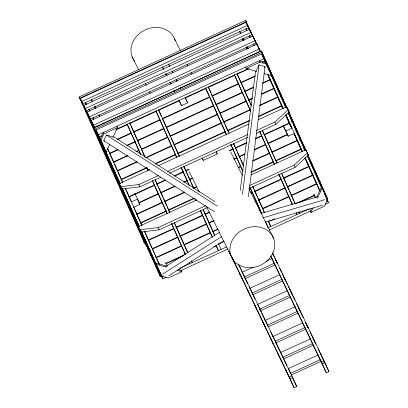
<?xml version="1.0" encoding="UTF-8"?>
<svg xmlns="http://www.w3.org/2000/svg" width="408" height="408" viewBox="0 0 408 408"><rect width="100%" height="100%" fill="white"/><g stroke="black" fill="none" stroke-linecap="round" stroke-linejoin="round"><path stroke-width="0.61" d="M240.22 190.531L255.556 71.074M242.439 194.356L259.06 64.862L265.047 66.611L248.345 196.738M109.854 144.116L106.157 152.097L100.914 140.357L103.938 133.824L117.509 127.587L116.856 126.276M214.562 211.803L103.754 140.724L106.401 135.007L113.159 136.981M113.021 137.277L117.509 127.587M245.784 22.868L246.315 21.711L245.667 20.4L79.065 96.951L144.463 243.153L144.998 242M256.071 71.318L259.06 64.862M264.547 67.687L265.047 66.611M311.564 208.289L310.248 211.14L310.896 212.456L324.467 206.219L327.496 199.685L321.596 186.629L316.582 197.462M310.896 212.456L313.012 207.896M317.495 198.206L322.249 187.945M256.418 130.55L274.946 122.033L288.15 109.788L286.63 106.723L258.33 119.722M256.275 133.345L275.961 124.297L289.16 112.052L288.15 109.788M249.584 185.533L294.168 165.046L307.372 152.801L305.847 149.736L250.986 174.945M248.86 188.598L295.178 167.311L308.382 155.066L307.372 152.801M165.26 266.796L219.723 232.121M162.705 274.125L221.57 236.645M168.693 275.879L223.814 240.781M79.065 96.951L79.718 98.262L246.315 21.711M80.325 98.44L146.248 245.641L80.325 98.44L246.049 22.292L250.92 32.854M81.845 101.505L247.569 25.357M83.798 105.442L249.528 29.294L251.048 32.36L85.323 108.508L83.798 105.442L149.726 252.644M101.847 145.105L87.062 112.011L252.787 35.863L257.489 45.849M87.062 112.011L89.449 116.826L255.179 40.678M94.539 127.826L91.188 120.329L256.913 44.176L259.304 48.996L260.314 51.255L94.59 127.408L92.198 122.594M91.188 120.329L93.58 125.144L259.304 48.996M262.211 62.215L265.771 60.578L261.411 50.964L93.937 127.913L98.302 137.527L102.26 135.711M94.59 129.229L262.064 52.275M120.115 183.993L95.972 129.958L261.696 53.81L285.891 107.421M95.972 129.958L98.359 134.773L264.083 58.625M98.802 135.686L97.65 136.216L102.178 146.207L103.331 145.676M97.818 136.593L98.971 136.063M245.585 67.126L246.233 68.437L259.804 62.205L266.643 64.204L271.891 75.944L263.95 73.624M116.204 129.3L247.87 68.804M98.471 137.904L99.623 137.374M115.796 129.943L127.342 124.639M130.228 123.313L156.218 111.369M158.528 110.308L179.316 100.756M185.089 98.104L205.882 88.551M208.192 87.491L234.753 75.281M237.063 74.22L249.191 68.651M264.782 61.486L265.94 60.955L269.647 69.253L268.495 69.788M178.724 99.97L181.54 105.647L187.649 102.842L185.288 97.558M101.694 145.268L102.852 144.738M117.193 139.306L131.055 132.937M133.36 131.876L159.926 119.672M162.236 118.611L209.59 96.849M211.9 95.788L238.466 83.584M240.776 82.523L255.209 75.888M101.526 144.891L102.347 146.584L103.499 146.054M117.938 139.419L131.223 133.314M133.533 132.253L160.094 120.049M162.404 118.988L209.758 97.226M212.068 96.166L238.634 83.961M240.944 82.901L255.377 76.265M106.728 153.418L105.575 153.949L109.936 163.562L111.088 163.032M105.402 153.571L106.054 154.882L107.212 154.351M109.523 153.291L117.606 149.578M126.847 145.33L135.507 141.352M137.241 140.556L163.802 128.352M166.112 127.286L213.466 105.529M215.776 104.468L242.342 92.264M244.652 91.203L253.312 87.22M262.553 82.977L270.06 79.524M106.223 155.259L107.381 154.729M109.691 153.668L118.351 149.69M127.016 145.707L135.099 141.994M137.986 140.668L163.975 128.729M166.28 127.663L213.634 105.907M215.944 104.846L242.51 92.642M244.82 91.581L253.485 87.598M262.721 83.354L270.805 79.636M272.539 78.841L273.697 78.311L277.404 86.613L276.247 87.144M113.398 161.971L127.26 155.601M135.92 151.623L138.807 150.297M141.117 149.236L167.683 137.027M169.993 135.966L217.923 113.944M219.657 113.149L246.218 100.939M248.528 99.878L252.572 98.022M261.232 94.044L273.941 88.204M109.283 162.251L110.104 163.94L111.257 163.409M113.567 162.348L128.005 155.713M136.665 151.735L138.975 150.674M141.285 149.614L167.851 137.404M170.161 136.343L217.515 114.587M220.402 113.261L246.386 101.317M248.696 100.256L252.164 98.665M261.4 94.416L274.11 88.582M276.42 87.521L277.573 86.991L281.28 95.288M114.317 170.396L113.159 170.927L113.812 172.242L114.964 171.712M114.485 170.774L113.327 171.304L117.688 180.917L118.845 180.387M117.275 170.651L136.91 161.629M145.574 157.646L171.559 145.707M173.869 144.646L221.223 122.885M223.533 121.824L250.099 109.619M259.916 105.106L277.817 96.88M113.98 172.62L115.138 172.089M117.443 171.029L137.078 162.007M146.319 157.758L171.727 146.084M174.037 145.024L221.391 123.262M223.701 122.201L250.267 109.997M259.508 105.748L277.986 97.257M280.296 96.196L281.449 95.666L285.161 103.969L284.004 104.499M121.156 179.326L145.988 167.917M155.224 163.669L175.44 154.382M177.745 153.321L225.099 131.565M227.409 130.504L249.354 120.421M258.596 116.173L281.693 105.56M117.04 179.607L117.856 181.295L119.014 180.764M121.324 179.704L147.308 167.764M155.392 164.047L175.608 154.76M177.919 153.699L225.272 131.942M227.577 130.881L249.523 120.799M258.188 116.816L281.862 105.937M160.737 177.245L139.888 186.823L121.691 189.001L119.156 183.671L149.767 169.611M157.85 165.893L249.094 123.971M120.916 188.287L121.569 189.598L122.721 189.067M121.084 188.659L121.737 189.975L122.89 189.445M288.053 113.557L289.206 113.026L292.913 121.324L291.761 121.854M119.156 183.671L120.681 186.736L138.878 184.559L158.564 175.511M167.249 171.518L247.733 134.538M169.422 173.252L247.59 137.333M202.266 158.238L203.337 160.395L217.291 153.984L216.281 151.72M126.597 197.747L125.445 198.278L121.737 189.975M128.908 196.681L154.321 185.008M156.631 183.947L165.291 179.969M173.956 175.986L183.192 171.743M185.502 170.682L188.97 169.085M229.393 150.511L233.432 148.655M235.166 147.859L246.718 142.555M255.377 138.572L261.732 135.655M264.042 134.594L289.45 122.915M124.792 196.962L125.613 198.655L126.771 198.125M129.076 197.059L154.489 185.385M156.799 184.324L166.036 180.081M174.701 176.098L183.36 172.12M185.671 171.059L189.139 169.463M229.561 150.889L233.024 149.297M235.334 148.237L246.886 142.933M255.546 138.95L261.9 136.032M264.211 134.971L289.619 123.293M291.929 122.232L293.082 121.701L296.795 130.004M133.855 207.147L139.959 204.342L137.598 199.058L131.493 201.863L129.239 197.324M283.06 125.251L285.88 130.927L291.985 128.122L286.63 117.336M129.826 205.112L128.673 205.642L133.202 215.633L134.354 215.103M128.841 206.02L129.994 205.489M130.478 206.423L129.321 206.953L125.613 198.655M139.138 202.445L158.197 193.688M160.507 192.627L174.945 185.992M183.605 182.014L187.073 180.418M189.378 179.357L192.27 178.031M233.845 158.926L236.737 157.6M239.042 156.539L244.82 153.882M254.638 149.374L265.608 144.33M267.918 143.269L287.553 134.247M129.489 207.33L130.647 206.8M138.73 203.087L158.365 194.065M160.675 193.004L175.114 186.369M184.35 182.121L187.241 180.795M189.552 179.734L193.015 178.143M234.014 159.304L236.905 157.978M239.216 156.917L244.989 154.26M254.23 150.016L265.776 144.707M268.087 143.647L287.722 134.625M295.805 130.912L296.963 130.382L300.671 138.679L299.518 139.215M283.448 126.556L288.242 136.211L294.346 133.401M136.665 214.042L162.073 202.363M164.383 201.302L184.595 192.015M193.259 188.037L196.722 186.446M238.303 167.341L240.613 166.275M252.741 160.706L269.484 153.01M271.794 151.949L297.208 140.276M132.549 214.317L133.37 216.011L134.523 215.48M136.833 214.419L162.823 202.475M164.552 201.679L184.763 192.392M193.428 188.414L196.891 186.823M237.895 167.984L240.781 166.653M252.909 161.084L269.657 153.388M271.963 152.327L297.376 140.653M136.593 223.375L137.751 222.845M138.236 223.778L137.078 224.313L133.37 216.011M140.541 222.717L166.53 210.778M168.264 209.982L194.249 198.043M250.844 172.038L273.365 161.69M275.675 160.63L301.084 148.951M136.425 222.998L137.246 224.686L138.404 224.155M140.714 223.094L166.122 211.421M168.433 210.36L194.417 198.421M251.012 172.416L273.533 162.068M275.844 161.007L301.828 149.063M303.562 148.267L304.715 147.737L306.449 151.613M207.749 207.488L159.11 229.837L140.913 232.014L138.378 226.685L196.702 199.889M142.111 232.458L140.954 232.988L137.246 224.686M307.27 156.57L308.428 156.04L307.933 154.933M140.306 231.678L141.122 233.366L142.28 232.835M144.59 231.775L145.743 231.244M307.438 156.947L308.596 156.417L312.304 164.715L307.943 155.101M138.378 226.685L139.898 229.75L158.1 227.572L205.581 205.754M145.335 239.822L144.182 240.353L148.711 250.344L149.869 249.813M145.988 241.138L144.835 241.669L141.122 233.366M148.298 240.077L173.706 228.398M176.016 227.338L202.582 215.133M204.893 214.072L209.513 211.951M250.512 193.106L252.246 192.311M254.556 191.25L281.122 179.046M283.427 177.985L308.841 166.311M145.003 242.046L146.156 241.516M148.466 240.455L173.874 228.776M176.185 227.715L202.751 215.511M205.061 214.45L209.681 212.323M251.257 193.219L252.414 192.688M254.725 191.627L281.291 179.423M283.596 178.362L309.009 166.683M311.319 165.623L312.472 165.092L316.18 173.395L315.027 173.925M152.174 248.752L177.587 237.079M179.897 236.018L206.458 223.808M208.769 222.748L213.389 220.626M254.969 201.521L256.122 200.991M258.432 199.93L284.998 187.726M287.309 186.66L313.293 174.721M147.191 247.314L148.879 250.721L150.037 250.191M178.332 237.191L152.347 249.13L154.703 254.337M180.066 236.395L206.626 224.186M208.937 223.125L214.134 220.738M255.138 201.899L256.29 201.368M258.601 200.308L285.166 188.103M287.477 187.037L312.885 175.364M153.745 258.494L152.587 259.024L148.879 250.721M156.055 257.433L182.039 245.494M183.773 244.693L210.339 232.489M212.65 231.428L217.846 229.041M262.313 208.605L288.874 196.401M291.185 195.34L316.593 183.666M85.323 108.508L151.939 257.713L152.755 259.401L153.913 258.871M156.223 257.81L181.631 246.136M183.942 245.07L210.508 232.866M212.818 231.805L218.015 229.418M259.014 210.579L260.171 210.049M262.482 208.983L289.043 196.778M291.353 195.718L316.761 184.044M319.071 182.983L320.229 182.453L323.937 190.75M157.136 266.235L155.984 266.766L159.691 275.069L160.344 276.379L161.502 275.849M157.621 267.174L156.468 267.704L152.755 259.401M165.704 263.456L184.186 254.964M296.218 203.49L314.695 194.999M152.108 258.086L156.636 268.082L157.789 267.551M165.877 263.833L183.202 255.872M299.273 202.536L314.864 195.376M218.703 244.106L224.257 241.556M213.644 246.886L216.531 245.56M268.5 221.682L274.849 218.764M159.691 275.069L160.849 274.538M163.322 275.925L161.752 276.644L159.365 271.83M179.653 268.418L226.613 246.84M268 227.822L309.575 208.723M326.324 201.027L327.476 200.496L326.946 199.425M141.428 231.693L162.766 278.909L166.229 277.318M180.662 270.683L228.016 248.926M269.015 230.087L310.59 210.982M325.023 204.352L328.491 202.761L326.956 199.334M178.214 269.515L181.269 270.407L181.917 271.718L168.351 277.955L161.507 275.951L160.859 274.64M241.924 272.401L253.363 267.148M265.945 261.365L272.238 258.473M244.734 276.828L274.472 263.16M244.887 278.766L275.201 264.838M250.165 288.206L279.908 274.543M251.828 293.158L282.142 279.225M252.557 294.836L282.871 280.908M257.831 304.276L287.574 290.608M259.498 309.223L289.813 295.295M260.228 310.901L290.537 296.973M264.93 320.601L295.244 306.673M267.163 325.288L297.478 311.36M268.464 326.706L298.207 313.038M272.6 336.671L302.909 322.743M275.405 341.093L305.148 327.425M275.563 343.036L305.878 329.108M280.265 352.736L310.58 338.808M283.075 357.158L312.819 343.495M283.805 358.841L313.543 345.173M288.507 368.541L318.25 354.873M290.17 373.488L320.484 359.56M290.899 375.166L321.213 361.238M289.349 377.196L291.965 375.992M321.621 362.365L324.238 361.162M231.958 256.984L290.098 378.767L292.715 377.563L296.662 386.396L294.046 387.6L228.888 251.088M270.779 255.852L322.371 363.936L324.987 362.732L328.935 371.571L326.318 372.769L270.749 256.346M260.804 213.496L317.562 196.809M263.073 217.796L324.753 199.665M265.307 222.079L322.713 205.204M246.233 68.437L256.622 71.477M79.718 98.262L80.927 98.619M103.754 140.724L104.882 141.056M167.219 266.296L155.611 262.9L161.507 275.951M156.264 264.216L166.036 267.072M177.031 270.29L181.917 271.718M113.256 136.451L215.006 201.715M106.401 135.007L217.209 206.086M265.118 59.262L265.94 60.955M269.647 69.253L265.287 59.639M247.059 24.556L248.584 27.622L82.855 103.77L81.335 100.705M250.537 31.559L252.057 34.624L86.333 110.772L84.813 107.707M253.796 38.123L256.188 42.942L90.464 119.09L88.072 114.276M260.314 51.255L256.913 44.176M262.706 56.075L265.098 60.889M273.697 78.311L269.163 68.32L273.528 77.933M266.643 64.204L265.996 62.893L259.151 60.889L259.804 62.205M277.573 86.991L273.044 77M271.238 74.633L271.891 75.944M281.449 95.666L276.92 85.675M289.16 112.052L286.63 106.723M289.206 113.026L288.553 111.71L293.082 121.701M296.963 130.382L292.434 120.391M245.856 28.596L246.983 30.865M249.518 35.975L250.079 37.113M253.46 43.921L254.306 45.625M304.715 147.737L300.186 137.746M308.382 155.066L305.847 149.736M307.775 154.724L308.596 156.417M312.472 165.092L311.819 163.781L320.061 182.075L315.7 172.457M320.229 182.453L319.576 181.137L327.813 199.43L323.452 189.817M327.496 199.685L321.596 186.629M288.991 122.614L291.526 127.724M326.895 199.548L328.491 202.761M317.99 187.333L319.683 190.74M239.746 31.401L240.873 33.67M243.413 38.78L243.974 39.918M247.355 46.731L248.202 48.435M242.954 38.388L243.8 40.091M247.182 46.905L248.028 48.603M313.859 194.111L315.552 197.518M313.966 194.851L315.093 197.125M298.768 211.716L299.569 213.318L299.049 212.155M296.152 212.92L296.947 214.521L296.172 212.777M268.393 221.733L270.785 226.547L268.184 220.728M174.665 39.097L180.331 50.51M187.134 64.209L187.981 65.923M191.102 72.201L191.949 73.914M230.77 152.113L242.388 175.516M249.186 189.215L273.554 238.308A23.042 19.834 -26.4 0 1 247.916 267.602A23.042 19.834 -26.4 0 1 235.431 235.564A23.042 19.834 -26.4 0 1 273.554 238.308M216.22 151.827L217.291 153.984M168.662 64.066L169.789 66.336M172.324 71.446L172.885 72.583M176.271 79.392L177.113 81.095M180.214 87.343L180.78 88.475M176.093 79.565L176.939 81.269M185.11 97.731L187.649 102.842M162.552 66.871L163.679 69.141M165.934 73.685L167.066 75.954M170.161 82.197L171.008 83.9M174.109 90.148L174.67 91.28M165.76 73.858L166.607 75.562M169.988 82.37L170.835 84.073M173.93 90.321L174.496 91.453M132.156 56.799L138.674 69.926M145.472 83.625L146.324 85.338M149.44 91.616L150.292 93.33M189.108 171.528L199.308 192.076M206.392 206.346L231.045 256.01M216.056 245.779L218.448 250.594L216.107 245.356M191.485 261.013L192.28 262.619L191.5 260.87M189.134 262.747L189.664 263.818L189.144 262.655M91.468 99.537L92.596 101.806M94.85 106.345L95.696 108.049M99.078 114.862L99.919 116.566M103.02 122.813L103.586 123.945M94.957 107.09L95.518 108.222M98.899 115.036L99.746 116.739M134.778 193.382L137.598 199.058M137.705 199.803L139.959 204.342M103.938 133.824L103.285 132.508L100.261 139.046L100.914 140.357M165.577 262.247L167.27 265.649M85.359 102.342L86.491 104.611M88.745 109.155L89.872 111.425M92.968 117.667L93.814 119.371M96.915 125.618L97.481 126.75M96.982 132.223L99.373 137.037M105.504 150.787L106.157 152.097M143.718 240.312L145.238 243.377M150.455 253.883L151.516 256.02M152.526 258.284L153.321 259.891M143.81 241.842L144.463 243.153M272.58 252.929L324.987 362.732M274.773 257.943L277.491 263.787L275.502 259.621M292.097 294.245L289.864 289.558L290.588 291.236M299.518 309.789L296.356 303.317M305.449 322.213L308.162 328.052L305.444 322.249M312.87 337.758L315.833 344.123L313.844 339.956M272.284 252.884L274.176 256.841M279.664 268.342L281.566 272.325M283.667 276.731L285.156 279.852L282.193 273.488L282.678 274.61M285.432 280.423L287.604 284.978M288.145 286.115L291.337 292.796M291.832 293.837L292.577 295.402M292.827 295.922L294.999 300.472M298.508 307.821L300.247 311.467M300.497 311.987L303.21 317.679M309.794 331.469L313.324 338.864M318.005 348.672L320.719 354.363M322.009 357.066L323.503 360.188L320.535 353.823L321.02 354.945M323.774 360.759L328.935 371.571M238.665 264.323L292.715 377.563M242.255 272.253L245.218 278.618M249.92 288.318L252.159 293.005M257.591 304.383L260.309 310.192M265.506 320.974L268.224 326.818M272.926 336.518L274.916 340.685M280.597 352.589L283.56 358.948M288.262 368.654L290.501 373.34M238.93 265.45L240.281 268.275M240.822 269.408L241.903 271.667M245.489 279.184L247.661 283.739M249.018 286.584L249.834 288.293M253.159 295.254L255.056 299.237M260.554 310.748L261.1 311.89M261.64 313.028L265.169 320.423M270.667 331.939L273.11 337.059M280.51 352.558L275.165 341.205M283.83 359.519L286.819 365.777M292.317 377.293L296.662 386.396M287.309 108.773L280.796 94.355M288.543 111.542L289.037 112.649M304.546 147.359L296.31 129.066M261.411 50.964L264.874 58.711M284.677 103.03L286.9 108.013M304.067 146.426L306.041 150.853M288.232 112.659L305.123 150.47M307.464 155.703L322.279 188.863M324.62 194.096L325.14 195.259M325.66 196.421L326.441 198.171M261.696 53.81L264.007 58.982M264.527 60.144L266.087 63.633M266.608 64.796L267.643 67.126M268.163 68.289L268.943 70.033M270.244 72.94L272.585 78.178M273.105 79.341L281.163 97.374M281.683 98.537L285.58 107.263M288.181 113.077L289.736 116.571M290.256 117.733L292.597 122.966M293.117 124.129L298.314 135.767M298.835 136.93L301.175 142.162M301.696 143.325L304.812 150.307M307.413 156.126L313.39 169.504M313.91 170.666L317.031 177.648M317.551 178.811L321.188 186.956M258.188 47.022L259.488 49.934M252.787 35.863L256.658 44.523M245.667 20.4L254.658 40.438M249.528 29.294L252.618 36.21M246.049 22.292L249.66 30.37M267.939 74.307L283.274 108.625M285.875 114.444L302.507 151.674M305.108 157.488L320.183 191.225M267.888 74.725L282.963 108.467M285.824 114.862L291.541 127.658M294.137 133.477L302.195 151.511M305.056 157.906L319.872 191.066M268.617 76.893L276.675 94.921M277.195 96.089L282.912 108.885M285.773 115.286L288.109 120.518M288.629 121.681L290.97 126.919M294.346 134.477L296.687 139.714M297.208 140.877L300.329 147.859M300.849 149.022L301.884 151.348M305.005 158.329L308.902 167.056M309.422 168.218L312.543 175.2M313.064 176.363L316.7 184.503M253.572 44.14L254.092 45.308M249.441 35.828L250.221 37.572M245.968 28.82L246.743 30.564M285.88 130.927L288.242 136.211M239.756 31.732L240.7 33.844M242.505 39.066L243.285 40.81M246.136 47.195L246.916 48.934M242.372 38.913L243.153 40.657M246.004 47.042L247.044 49.363M274.946 122.033L275.961 124.297M294.168 165.046L295.178 167.311M237.186 73.715L251.481 105.708M262.4 130.137L277.216 163.292M281.632 173.181L295.407 204.015M237.135 74.134L240.771 82.278M241.291 83.441L249.349 101.475M249.869 102.638L250.91 104.963M262.604 131.141L264.425 135.211M264.945 136.374L273.003 154.408M273.523 155.57L276.644 162.552M282.101 174.767L285.218 181.749M285.738 182.911L288.859 189.888M289.379 191.056L290.159 192.8M290.68 193.963L293.796 200.945M294.316 202.108L295.096 203.852M234.569 74.914L250.685 110.981M259.779 131.34L274.594 164.495M279.016 174.384L292.531 204.632M234.258 74.756L250.634 111.399M259.728 131.759L274.283 164.337M278.705 174.226L292.22 204.474M208.401 86.94L229.194 133.472M233.616 143.361L243.749 166.051M252.848 186.41L264.542 212.583M208.35 87.358L210.951 93.177M211.471 94.34L215.888 104.229M216.408 105.392L219.524 112.373M220.045 113.536L223.166 120.518M223.686 121.681L224.466 123.425M224.986 124.588L228.103 131.57M233.565 143.784L236.681 150.766M237.201 151.929L240.322 158.906M240.842 160.069L243.178 165.306M252.797 186.828L253.837 189.154M254.357 190.322L257.474 197.299M257.994 198.461L262.415 208.35M262.936 209.513L264.491 213.007M205.785 88.143L226.578 134.676M230.999 144.565L242.954 171.324M250.231 187.614L261.926 213.787M265.567 221.932L268.168 227.751M205.474 87.98L226.527 135.099M230.688 144.406L242.903 171.743M250.181 188.032L261.615 213.624M322.371 363.936L326.318 372.769M168.667 64.398L169.376 65.979M179.183 100.363L181.54 105.647M162.562 67.203L163.506 69.314M202.322 158.136L203.337 160.395M290.098 378.767L294.046 387.6M158.681 109.783L179.479 156.32M183.896 166.209L193.774 188.312M203.128 209.253L214.827 235.431M218.464 243.576L221.065 249.39M158.891 110.787L161.231 116.02M162.532 118.927L170.59 136.96M171.11 138.123L173.446 143.361M173.966 144.524L179.168 156.157M183.845 166.627L185.666 170.702M186.186 171.865L187.746 175.353M188.261 176.516L190.602 181.754M191.123 182.917L193.463 188.149M203.337 210.258L206.458 217.234M206.978 218.397L211.395 228.286M211.915 229.454L214.776 235.85M156.065 110.986L176.863 157.524M181.279 167.413L189.338 185.441M195.575 199.405L196.095 200.568M200.512 210.457L212.471 237.216M155.754 110.823L176.812 157.942M180.968 167.249L189.026 185.283M195.004 198.66L195.784 200.404M200.461 210.875L212.16 237.053M129.902 123.012L145.233 157.33M155.111 179.433L169.927 212.594M174.349 222.477L187.864 252.731M129.591 122.849L130.626 125.174M131.147 126.337L133.487 131.575M134.008 132.738L137.129 139.72M137.644 140.882L140.765 147.859M141.285 149.022L144.406 156.004M155.321 180.438L157.921 186.252M158.442 187.415L162.858 197.304M163.379 198.466L166.5 205.448M167.02 206.611L169.356 211.849M174.298 222.901L175.073 224.645M175.593 225.808L183.651 243.841M184.171 245.004L187.292 251.986M127.281 124.211L140.801 154.459M146.778 167.841L148.079 170.748M152.495 180.637L167.311 213.792M171.727 223.681L185.507 254.51M126.97 124.052L140.49 154.3M146.467 167.678L147.767 170.585M152.444 181.055L166.999 213.634M171.421 223.523L185.196 254.352M138.878 184.559L139.888 186.823M158.1 227.572L159.11 229.837M94.84 106.218L95.875 108.543M94.967 106.646L95.742 108.39M91.239 99.338L92.417 101.98M107.447 148.048L122.782 182.371M125.378 188.19L142.015 225.415M144.616 231.234L159.431 264.389M107.396 148.471L108.956 151.96M109.477 153.122L113.893 163.011M114.413 164.174L117.535 171.156M118.05 172.319L122.471 182.208M125.588 189.19L126.108 190.352M126.628 191.515L128.969 196.753M133.645 207.223L134.686 209.549M135.206 210.712L141.704 225.257M144.565 231.652L151.842 247.942M155.219 255.505L159.12 264.226M93.08 117.886L93.6 119.049M88.949 109.568L89.469 110.731M85.471 102.566L86.511 104.892M85.512 102.995L86.312 104.785M98.359 134.773L120.166 183.575M122.502 188.807L139.398 226.619M141.479 231.27L162.766 278.909M122.191 188.649L139.087 226.455M93.58 125.144L94.59 127.408M98.231 135.553L100.827 141.367M101.347 142.53L104.468 149.512M104.989 150.674L109.405 160.563M109.925 161.726L113.047 168.708M113.567 169.871L117.983 179.76M118.504 180.923L119.544 183.248M122.14 189.067L130.198 207.101M130.718 208.264L138.776 226.297M141.377 232.111L147.354 245.494M147.874 246.656L150.215 251.889M150.736 253.052L153.592 259.452M89.449 116.826L94.36 127.816M120.681 186.736L121.691 189.001M139.898 229.75L140.913 232.014M102.367 146.268L105.488 153.25M106.009 154.413L110.425 164.302M110.945 165.464L114.062 172.446M114.582 173.609L119.003 183.498M119.524 184.661L122.64 191.638M123.16 192.805L131.218 210.834M131.738 212.002L143.438 238.175M143.953 239.338L146.294 244.576M146.814 245.738L151.465 256.147M102.347 146.584L106.054 154.882M110.104 163.94L113.812 172.242M117.856 181.295L121.569 189.598M156.636 268.082L160.344 276.379M299.768 310.31L300.252 311.426M288.609 376.222L285.646 369.857L286.375 371.535M252.399 293.566L252.884 294.683M280.944 360.152L277.981 353.787L278.705 355.465M273.273 344.087L270.31 337.722L271.04 339.4M265.608 328.022L262.64 321.657L263.369 323.335M257.938 311.952L254.975 305.587L255.699 307.265M250.267 295.887L247.304 289.522L248.033 291.2M242.602 279.817L239.634 273.457L240.363 275.135M234.967 263.823L232.004 257.458L232.728 259.136M134.747 61.282A23.042 19.834 -26.4 0 1 144.376 30.289A23.042 19.834 -26.4 0 1 175.21 40.739"/></g></svg>
